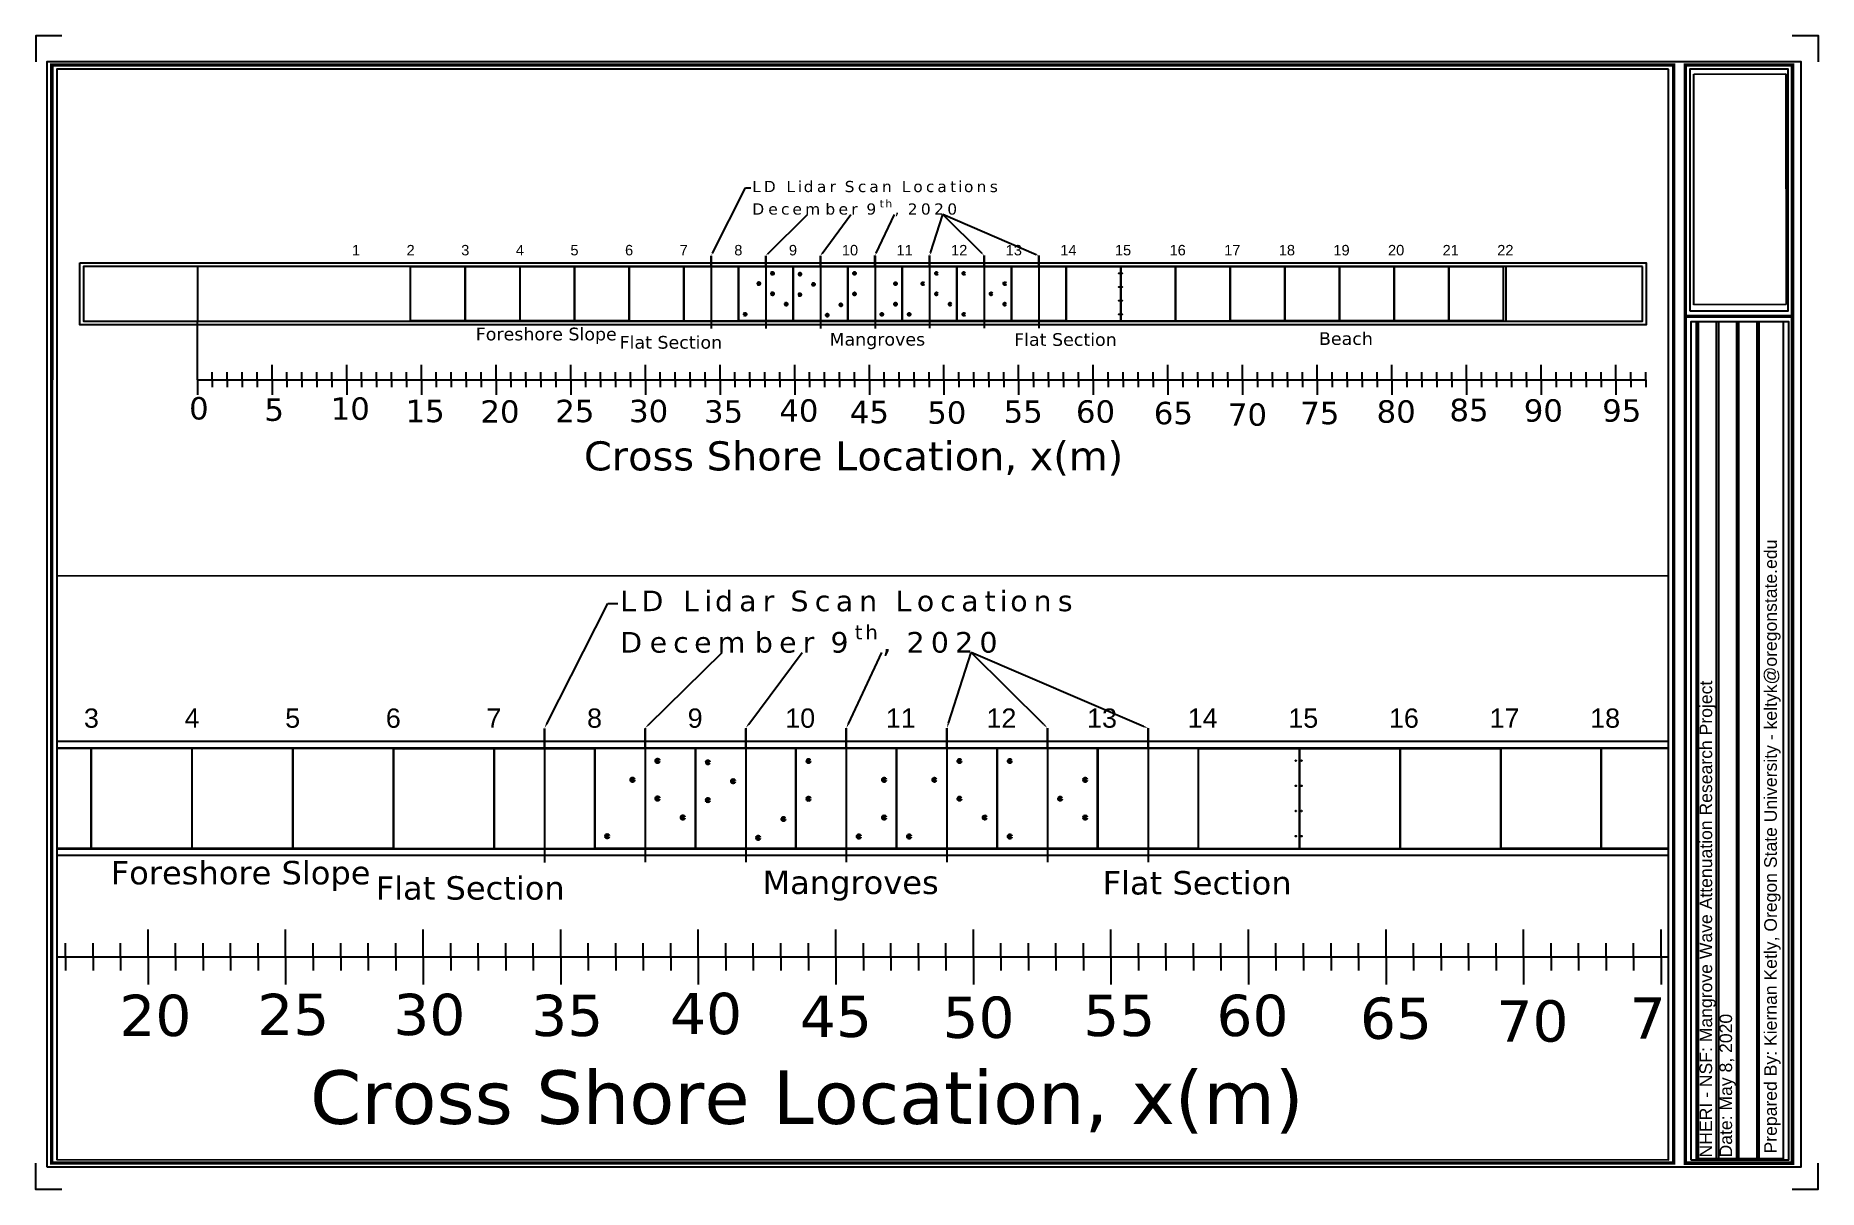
# Paper-space layout 'Lidar locations LD' of a CAD drawing. Header units: feet. Extents: x -9.9 to 37.6, y -9.3 to 21.4.
# The model-space entities are those that its viewports show. They can reach past a viewport. Long polylines and large blocks are cut down to what shows.
import ezdxf
from ezdxf import colors
from ezdxf.entities.mleader import LeaderData, LeaderLine
from ezdxf.math import Vec2, Vec3

# ---------------------------------------------------------------- set-up
doc = ezdxf.new("R2010")
doc.units = ezdxf.units.FT
doc.header["$MEASUREMENT"] = 0
for name, color, linetype in [(').5 layer template', 7, 'Continuous'), ('0.5 m slice', 1, 'Continuous'), ('ATM Mangroves', 3, 'Continuous'), ('Beach Slopes', 80, 'Continuous'), ('BRD', 7, 'Continuous'), ('G-ANNO-NPLT', 40, 'Continuous'), ('G-ANNO-SYMB-NPLT', 11, 'Continuous'), ('No of Bays', 2, 'Continuous'), ('Slabs', 7, 'Continuous'), ('Viewport', 2, 'Continuous')]:
    doc.layers.add(name, color=color, linetype=linetype)
doc.layers.add('Plot View', color=2, linetype='Continuous', plot=False)
doc.styles.add('_ATM-F2', font='arial.ttf')
doc.styles.get("Standard").update_dxf_attribs({"font": 'verdana.ttf'})
picture_1 = doc.add_image_def('image1.jpg', size_in_pixel=(2000, 800))

msp = doc.modelspace()

# ---------------------------------------------------------------- linework, layer by layer
at = {"transparency": 33554687}
for p, q in [((336.9, -632.534), (336.9, -636.191)), ((424.536, -632.534), (424.536, -636.191))]:
    msp.add_line(p, q, dxfattribs=at)
at = {"color": 0, "transparency": 33554687}
for p, q in [((336.9, -640.122), (336.9, -636.191)), ((341.9, -640.122), (341.9, -639.122)), ((346.9, -640.122), (346.9, -639.122)), ((351.9, -640.122), (351.9, -639.122)), ((356.9, -640.122), (356.9, -639.122)), ((361.9, -640.122), (361.9, -639.122)), ((366.9, -640.122), (366.9, -639.122)), ((371.9, -640.122), (371.9, -639.122)), ((376.9, -640.122), (376.9, -639.122)), ((381.9, -640.122), (381.9, -639.122)), ((386.9, -640.122), (386.9, -639.122)), ((391.9, -640.122), (391.9, -639.122)), ((396.9, -640.122), (396.9, -639.122)), ((401.9, -640.122), (401.9, -639.122)), ((406.9, -640.122), (406.9, -639.122)), ((411.9, -640.122), (411.9, -639.122)), ((416.9, -640.122), (416.9, -639.122)), ((421.9, -640.122), (421.9, -639.122)), ((426.9, -640.122), (426.9, -639.122)), ((431.9, -640.122), (431.9, -639.122)), ((336.9, -640.122), (337.9, -640.122)), ((336.9, -640.122), (336.9, -641.122)), ((337.9, -640.122), (337.9, -639.622)), ((337.9, -640.122), (337.9, -640.622)), ((337.9, -640.122), (338.9, -640.122)), ((338.9, -640.122), (338.9, -639.622)), ((338.9, -640.122), (338.9, -640.622)), ((338.9, -640.122), (339.9, -640.122)), ((339.9, -640.122), (339.9, -639.622)), ((339.9, -640.122), (339.9, -640.622)), ((339.9, -640.122), (340.9, -640.122)), ((340.9, -640.122), (340.9, -639.622)), ((340.9, -640.122), (340.9, -640.622)), ((340.9, -640.122), (341.9, -640.122)), ((341.9, -640.122), (342.9, -640.122)), ((341.9, -640.122), (341.9, -641.122)), ((342.9, -640.122), (342.9, -639.622)), ((342.9, -640.122), (342.9, -640.622)), ((342.9, -640.122), (343.9, -640.122)), ((343.9, -640.122), (343.9, -639.622)), ((343.9, -640.122), (343.9, -640.622)), ((343.9, -640.122), (344.9, -640.122)), ((344.9, -640.122), (344.9, -639.622)), ((344.9, -640.122), (344.9, -640.622)), ((344.9, -640.122), (345.9, -640.122)), ((345.9, -640.122), (345.9, -639.622)), ((345.9, -640.122), (345.9, -640.622)), ((345.9, -640.122), (346.9, -640.122)), ((346.9, -640.122), (347.9, -640.122)), ((346.9, -640.122), (346.9, -641.122)), ((347.9, -640.122), (347.9, -639.622)), ((347.9, -640.122), (347.9, -640.622)), ((347.9, -640.122), (348.9, -640.122)), ((348.9, -640.122), (348.9, -639.622)), ((348.9, -640.122), (348.9, -640.622)), ((348.9, -640.122), (349.9, -640.122)), ((349.9, -640.122), (349.9, -639.622)), ((349.9, -640.122), (349.9, -640.622)), ((349.9, -640.122), (350.9, -640.122)), ((350.9, -640.122), (350.9, -639.622)), ((350.9, -640.122), (350.9, -640.622)), ((350.9, -640.122), (351.9, -640.122)), ((351.9, -640.122), (351.9, -641.122)), ((351.9, -640.122), (352.9, -640.122)), ((352.9, -640.122), (352.9, -639.622)), ((352.9, -640.122), (352.9, -640.622)), ((352.9, -640.122), (353.9, -640.122)), ((353.9, -640.122), (353.9, -639.622)), ((353.9, -640.122), (353.9, -640.622)), ((353.9, -640.122), (354.9, -640.122)), ((354.9, -640.122), (354.9, -639.622)), ((354.9, -640.122), (354.9, -640.622)), ((354.9, -640.122), (355.9, -640.122)), ((355.9, -640.122), (355.9, -639.622)), ((355.9, -640.122), (355.9, -640.622)), ((355.9, -640.122), (356.9, -640.122)), ((356.9, -640.122), (357.9, -640.122)), ((356.9, -640.122), (356.9, -641.122)), ((357.9, -640.122), (357.9, -639.622)), ((357.9, -640.122), (357.9, -640.622)), ((357.9, -640.122), (358.9, -640.122)), ((358.9, -640.122), (358.9, -639.622)), ((358.9, -640.122), (358.9, -640.622)), ((358.9, -640.122), (359.9, -640.122)), ((359.9, -640.122), (359.9, -639.622)), ((359.9, -640.122), (359.9, -640.622)), ((359.9, -640.122), (360.9, -640.122)), ((360.9, -640.122), (360.9, -639.622)), ((360.9, -640.122), (360.9, -640.622)), ((360.9, -640.122), (361.9, -640.122)), ((361.9, -640.122), (362.9, -640.122)), ((361.9, -640.122), (361.9, -641.122)), ((362.9, -640.122), (362.9, -639.622)), ((362.9, -640.122), (362.9, -640.622)), ((362.9, -640.122), (363.9, -640.122)), ((363.9, -640.122), (363.9, -639.622)), ((363.9, -640.122), (363.9, -640.622)), ((363.9, -640.122), (364.9, -640.122)), ((364.9, -640.122), (364.9, -639.622)), ((364.9, -640.122), (364.9, -640.622)), ((364.9, -640.122), (365.9, -640.122)), ((365.9, -640.122), (365.9, -639.622)), ((365.9, -640.122), (365.9, -640.622)), ((365.9, -640.122), (366.9, -640.122)), ((366.9, -640.122), (366.9, -641.122)), ((366.9, -640.122), (367.9, -640.122)), ((367.9, -640.122), (367.9, -639.622)), ((367.9, -640.122), (367.9, -640.622)), ((367.9, -640.122), (368.9, -640.122)), ((368.9, -640.122), (368.9, -639.622)), ((368.9, -640.122), (368.9, -640.622)), ((368.9, -640.122), (369.9, -640.122)), ((369.9, -640.122), (369.9, -639.622)), ((369.9, -640.122), (369.9, -640.622)), ((369.9, -640.122), (370.9, -640.122)), ((370.9, -640.122), (370.9, -639.622)), ((370.9, -640.122), (370.9, -640.622)), ((370.9, -640.122), (371.9, -640.122)), ((371.9, -640.122), (372.9, -640.122)), ((371.9, -640.122), (371.9, -641.122)), ((372.9, -640.122), (372.9, -639.622)), ((372.9, -640.122), (372.9, -640.622)), ((372.9, -640.122), (373.9, -640.122)), ((373.9, -640.122), (373.9, -639.622)), ((373.9, -640.122), (373.9, -640.622)), ((373.9, -640.122), (374.9, -640.122)), ((374.9, -640.122), (374.9, -639.622)), ((374.9, -640.122), (374.9, -640.622)), ((374.9, -640.122), (375.9, -640.122)), ((375.9, -640.122), (375.9, -639.622)), ((375.9, -640.122), (375.9, -640.622)), ((375.9, -640.122), (376.9, -640.122)), ((376.9, -640.122), (377.9, -640.122)), ((376.9, -640.122), (376.9, -641.122)), ((377.9, -640.122), (377.9, -639.622)), ((377.9, -640.122), (377.9, -640.622)), ((377.9, -640.122), (378.9, -640.122)), ((378.9, -640.122), (378.9, -639.622)), ((378.9, -640.122), (378.9, -640.622)), ((378.9, -640.122), (379.9, -640.122)), ((379.9, -640.122), (379.9, -639.622)), ((379.9, -640.122), (379.9, -640.622)), ((379.9, -640.122), (380.9, -640.122)), ((380.9, -640.122), (380.9, -639.622)), ((380.9, -640.122), (380.9, -640.622)), ((380.9, -640.122), (381.9, -640.122)), ((381.9, -640.122), (381.9, -641.122)), ((381.9, -640.122), (382.9, -640.122)), ((382.9, -640.122), (382.9, -639.622)), ((382.9, -640.122), (382.9, -640.622)), ((382.9, -640.122), (383.9, -640.122)), ((383.9, -640.122), (383.9, -639.622)), ((383.9, -640.122), (383.9, -640.622)), ((383.9, -640.122), (384.9, -640.122)), ((384.9, -640.122), (384.9, -639.622)), ((384.9, -640.122), (384.9, -640.622)), ((384.9, -640.122), (385.9, -640.122)), ((385.9, -640.122), (385.9, -639.622)), ((385.9, -640.122), (385.9, -640.622)), ((385.9, -640.122), (386.9, -640.122)), ((386.9, -640.122), (387.9, -640.122)), ((386.9, -640.122), (386.9, -641.122)), ((387.9, -640.122), (387.9, -639.622)), ((387.9, -640.122), (387.9, -640.622)), ((387.9, -640.122), (388.9, -640.122)), ((388.9, -640.122), (388.9, -639.622)), ((388.9, -640.122), (388.9, -640.622)), ((388.9, -640.122), (389.9, -640.122)), ((389.9, -640.122), (389.9, -639.622)), ((389.9, -640.122), (389.9, -640.622)), ((389.9, -640.122), (390.9, -640.122)), ((390.9, -640.122), (390.9, -639.622)), ((390.9, -640.122), (390.9, -640.622)), ((390.9, -640.122), (391.9, -640.122)), ((391.9, -640.122), (392.9, -640.122)), ((391.9, -640.122), (391.9, -641.122)), ((392.9, -640.122), (392.9, -639.622)), ((392.9, -640.122), (392.9, -640.622)), ((392.9, -640.122), (393.9, -640.122)), ((393.9, -640.122), (393.9, -639.622)), ((393.9, -640.122), (393.9, -640.622)), ((393.9, -640.122), (394.9, -640.122)), ((394.9, -640.122), (394.9, -639.622)), ((394.9, -640.122), (394.9, -640.622)), ((394.9, -640.122), (395.9, -640.122)), ((395.9, -640.122), (395.9, -639.622)), ((395.9, -640.122), (395.9, -640.622)), ((395.9, -640.122), (396.9, -640.122)), ((396.9, -640.122), (396.9, -641.122)), ((396.9, -640.122), (397.9, -640.122)), ((397.9, -640.122), (397.9, -639.622)), ((397.9, -640.122), (397.9, -640.622)), ((397.9, -640.122), (398.9, -640.122)), ((398.9, -640.122), (398.9, -639.622)), ((398.9, -640.122), (398.9, -640.622)), ((398.9, -640.122), (399.9, -640.122)), ((399.9, -640.122), (399.9, -639.622)), ((399.9, -640.122), (399.9, -640.622)), ((399.9, -640.122), (400.9, -640.122)), ((400.9, -640.122), (400.9, -639.622)), ((400.9, -640.122), (400.9, -640.622)), ((400.9, -640.122), (401.9, -640.122)), ((401.9, -640.122), (402.9, -640.122)), ((401.9, -640.122), (401.9, -641.122)), ((402.9, -640.122), (402.9, -639.622)), ((402.9, -640.122), (402.9, -640.622)), ((402.9, -640.122), (403.9, -640.122)), ((403.9, -640.122), (403.9, -639.622)), ((403.9, -640.122), (403.9, -640.622)), ((403.9, -640.122), (404.9, -640.122)), ((404.9, -640.122), (404.9, -639.622)), ((404.9, -640.122), (404.9, -640.622)), ((404.9, -640.122), (405.9, -640.122)), ((405.9, -640.122), (405.9, -639.622)), ((405.9, -640.122), (405.9, -640.622)), ((405.9, -640.122), (406.9, -640.122)), ((406.9, -640.122), (407.9, -640.122)), ((406.9, -640.122), (406.9, -641.122)), ((407.9, -640.122), (407.9, -639.622)), ((407.9, -640.122), (407.9, -640.622)), ((407.9, -640.122), (408.9, -640.122)), ((408.9, -640.122), (408.9, -639.622)), ((408.9, -640.122), (408.9, -640.622)), ((408.9, -640.122), (409.9, -640.122)), ((409.9, -640.122), (409.9, -639.622)), ((409.9, -640.122), (409.9, -640.622)), ((409.9, -640.122), (410.9, -640.122)), ((410.9, -640.122), (410.9, -639.622)), ((410.9, -640.122), (410.9, -640.622)), ((410.9, -640.122), (411.9, -640.122)), ((411.9, -640.122), (411.9, -641.122)), ((411.9, -640.122), (412.9, -640.122)), ((412.9, -640.122), (412.9, -639.622)), ((412.9, -640.122), (412.9, -640.622)), ((412.9, -640.122), (413.9, -640.122)), ((413.9, -640.122), (413.9, -639.622)), ((413.9, -640.122), (413.9, -640.622)), ((413.9, -640.122), (414.9, -640.122)), ((414.9, -640.122), (414.9, -639.622)), ((414.9, -640.122), (414.9, -640.622)), ((414.9, -640.122), (415.9, -640.122)), ((415.9, -640.122), (415.9, -639.622)), ((415.9, -640.122), (415.9, -640.622)), ((415.9, -640.122), (416.9, -640.122)), ((416.9, -640.122), (417.9, -640.122)), ((416.9, -640.122), (416.9, -641.122)), ((417.9, -640.122), (417.9, -639.622)), ((417.9, -640.122), (417.9, -640.622)), ((417.9, -640.122), (418.9, -640.122)), ((418.9, -640.122), (418.9, -639.622)), ((418.9, -640.122), (418.9, -640.622)), ((418.9, -640.122), (419.9, -640.122)), ((419.9, -640.122), (419.9, -639.622)), ((419.9, -640.122), (419.9, -640.622)), ((419.9, -640.122), (420.9, -640.122)), ((420.9, -640.122), (420.9, -639.622)), ((420.9, -640.122), (420.9, -640.622)), ((420.9, -640.122), (421.9, -640.122)), ((421.9, -640.122), (422.9, -640.122)), ((421.9, -640.122), (421.9, -641.122)), ((422.9, -640.122), (422.9, -639.622)), ((422.9, -640.122), (422.9, -640.622)), ((422.9, -640.122), (423.9, -640.122)), ((423.9, -640.122), (423.9, -639.622)), ((423.9, -640.122), (423.9, -640.622)), ((423.9, -640.122), (424.9, -640.122)), ((424.9, -640.122), (424.9, -639.622)), ((424.9, -640.122), (424.9, -640.622)), ((424.9, -640.122), (425.9, -640.122)), ((425.9, -640.122), (425.9, -639.622)), ((425.9, -640.122), (425.9, -640.622)), ((425.9, -640.122), (426.9, -640.122)), ((426.9, -640.122), (426.9, -641.122)), ((426.9, -640.122), (427.9, -640.122)), ((427.9, -640.122), (427.9, -639.622)), ((427.9, -640.122), (427.9, -640.622)), ((427.9, -640.122), (428.9, -640.122)), ((428.9, -640.122), (428.9, -639.622)), ((428.9, -640.122), (428.9, -640.622)), ((428.9, -640.122), (429.9, -640.122)), ((429.9, -640.122), (429.9, -639.622)), ((429.9, -640.122), (429.9, -640.622)), ((429.9, -640.122), (430.9, -640.122)), ((430.9, -640.122), (430.9, -639.622)), ((430.9, -640.122), (430.9, -640.622)), ((430.9, -640.122), (431.9, -640.122)), ((431.9, -640.122), (432.9, -640.122)), ((431.9, -640.122), (431.9, -641.122)), ((432.9, -640.122), (432.9, -639.622)), ((432.9, -640.122), (432.9, -640.622)), ((432.9, -640.122), (433.9, -640.122)), ((433.9, -640.122), (433.9, -639.622)), ((433.9, -640.122), (433.9, -640.622))]:
    msp.add_line(p, q, dxfattribs=at)
at = {"transparency": 33554687}
for points in [[(329.026, -632.284), (433.929, -632.284), (433.929, -636.441), (329.026, -636.441)], [(433.679, -632.534), (329.276, -632.534), (329.276, -636.191), (433.679, -636.191)]]:
    msp.add_lwpolyline(points, close=True, dxfattribs=at)
at = {"color": 1, "transparency": 33554687}
msp.add_lwpolyline([(373.136, -632.534), (391.415, -632.538), (391.415, -636.195), (373.136, -636.191)], close=True, dxfattribs=at)
at = {"transparency": 33554687}
for centre in [(398.622, -632.991), (398.826, -632.991), (398.622, -633.905), (398.826, -633.905), (398.622, -634.82), (398.826, -634.82), (398.622, -635.734), (398.826, -635.734)]:
    msp.add_circle(centre, 0.0127, dxfattribs=at)
at = {"layer": '0.5 m slice', "color": 1, "transparency": 33554687}
for p, q in [((371.307, -632.545), (371.307, -631.816)), ((371.307, -631.821), (371.307, -636.689)), ((374.965, -631.814), (374.965, -636.682)), ((378.622, -631.814), (378.622, -636.682)), ((378.622, -632.545), (378.622, -631.816)), ((382.276, -632.536), (382.276, -631.807)), ((382.28, -631.814), (382.28, -636.682)), ((385.938, -632.538), (385.938, -631.809)), ((385.938, -631.809), (385.938, -636.678)), ((389.595, -632.538), (389.595, -631.809)), ((389.595, -631.809), (389.595, -636.678)), ((393.253, -632.538), (393.253, -631.809)), ((393.253, -631.809), (393.253, -636.678)), ((374.965, -632.538), (374.965, -631.831))]:
    msp.add_line(p, q, dxfattribs=at)
at = {"layer": '0.5 m slice', "color": 1, "linetype": 'ByBlock', "lineweight": -2, "transparency": 33554687}
for points in [[(375.093, -631.683), (377.768, -629.062)], [(378.731, -631.666), (380.672, -629.062)], [(382.357, -631.646), (383.575, -629.062)], [(385.992, -631.633), (386.814, -629.062)], [(389.466, -631.679), (386.814, -629.062)], [(393.082, -631.749), (386.814, -629.062)]]:
    msp.add_lwpolyline(points, dxfattribs=at)
at = {"layer": '0.5 m slice', "color": 1, "transparency": 33554687}
for points in [[(375.114, -631.705), (374.965, -631.809), (375.072, -631.662)], [(378.755, -631.684), (378.622, -631.809), (378.707, -631.648)], [(382.384, -631.659), (382.28, -631.809), (382.33, -631.634)], [(386.021, -631.643), (385.938, -631.805), (385.964, -631.624)], [(389.487, -631.658), (389.595, -631.805), (389.445, -631.701)], [(393.091, -631.72), (393.253, -631.805), (393.072, -631.777)]]:
    msp.add_solid(points, dxfattribs=at)
at = {"layer": 'ATM Mangroves', "color": 7, "transparency": 33554687}
for p, q in [((376.794, -632.538), (376.794, -632.983)), ((376.794, -636.184), (376.794, -635.739))]:
    msp.add_line(p, q, dxfattribs=at)
for points in [[(373.136, -632.534), (362.147, -632.534), (362.147, -636.184), (373.136, -636.184)], [(391.415, -632.538), (398.751, -632.538), (398.751, -636.191), (391.415, -636.191)]]:
    msp.add_lwpolyline(points, close=True, dxfattribs=at)
at = {"layer": 'ATM Mangroves', "color": 7, "lineweight": 50, "ltscale": 1.5, "transparency": 33554687}
for centre in [(375.418, -632.995), (375.422, -633.002), (377.251, -633.052), (380.908, -633.002), (386.395, -633.002), (388.224, -633.002), (374.504, -633.681), (374.508, -633.688), (378.165, -633.738), (383.652, -633.688), (385.48, -633.688), (390.967, -633.688), (375.418, -634.363), (375.422, -634.371), (377.251, -634.424), (380.908, -634.374), (386.395, -634.371), (390.052, -634.371), (376.333, -635.053), (376.336, -635.06), (379.994, -635.11), (383.652, -635.06), (387.309, -635.06), (390.967, -635.06), (373.589, -635.738), (382.737, -635.746), (384.566, -635.746), (388.224, -635.746), (379.08, -635.796)]:
    msp.add_circle(centre, 0.05, dxfattribs=at)
at = {"layer": 'ATM Mangroves', "color": 7, "transparency": 33554687}
for centre, start, end in [((376.794, -634.362), 89.99826, 90), ((376.794, -634.362), 270, 270.00174), ((380.451, -634.362), 89.99826, 90), ((380.451, -634.362), 270, 270.00174), ((384.109, -634.362), 89.99826, 90), ((384.109, -634.362), 270, 270.00174), ((387.766, -634.362), 89.99826, 90), ((387.766, -634.362), 270, 270.00174)]:
    msp.add_arc(centre, 0.05, start, end, dxfattribs=at)
at = {"layer": 'Beach Slopes', "transparency": 33554687}
msp.add_lwpolyline([(362.147, -636.188), (354.826, -636.177), (354.826, -632.519), (362.147, -632.53)], close=True, dxfattribs=at)
at = {"layer": 'Slabs', "color": 0, "transparency": 33554687}
for points in [[(351.172, -632.536), (354.829, -632.536), (354.829, -636.182), (351.172, -636.182)], [(354.829, -632.536), (358.487, -632.536), (358.487, -636.182), (354.829, -636.182)], [(358.506, -632.538), (362.163, -632.538), (362.163, -636.184), (358.506, -636.184)], [(362.163, -632.538), (365.821, -632.538), (365.821, -636.184), (362.163, -636.184)], [(365.821, -632.545), (369.478, -632.545), (369.478, -636.191), (365.821, -636.191)], [(369.478, -632.545), (373.136, -632.545), (373.136, -636.191), (369.478, -636.191)], [(373.136, -632.538), (376.794, -632.538), (376.794, -636.184), (373.136, -636.184)], [(376.794, -632.538), (380.451, -632.538), (380.451, -636.184), (376.794, -636.184)], [(380.451, -632.538), (384.109, -632.538), (384.109, -636.184), (380.451, -636.184)], [(384.109, -632.538), (387.766, -632.538), (387.766, -636.184), (384.109, -636.184)], [(387.766, -632.538), (391.424, -632.538), (391.424, -636.184), (387.766, -636.184)], [(391.415, -632.538), (395.073, -632.538), (395.073, -636.184), (391.415, -636.184)], [(395.083, -632.545), (398.741, -632.545), (398.741, -636.191), (395.083, -636.191)], [(398.752, -632.549), (402.41, -632.549), (402.41, -636.195), (398.752, -636.195)], [(402.41, -632.549), (406.067, -632.549), (406.067, -636.195), (402.41, -636.195)], [(406.067, -632.538), (409.725, -632.538), (409.725, -636.184), (406.067, -636.184)], [(409.725, -632.538), (413.382, -632.538), (413.382, -636.184), (409.725, -636.184)], [(413.382, -632.538), (417.04, -632.538), (417.04, -636.184), (413.382, -636.184)], [(417.04, -632.538), (420.698, -632.538), (420.698, -636.184), (417.04, -636.184)], [(420.698, -632.538), (424.355, -632.538), (424.355, -636.184), (420.698, -636.184)]]:
    msp.add_lwpolyline(points, close=True, dxfattribs=at)

# ---------------------------------------------------------------- texts
at = {"color": 0, "transparency": 33554687, "char_height": 0.85, "attachment_point": 1}
for s, width, insert in [('Foreshore Slope', 8.92009, (355.542, -636.635)), ('Mangroves', 2.03217, (379.232, -636.987)), ('Flat Section', 14.66845, (391.599, -637.003)), ('Flat Section', 14.66845, (365.174, -637.19))]:
    msp.add_mtext_dynamic_manual_height_columns(s, width=width, gutter_width=1, heights=[0], dxfattribs=dict(at, insert=insert))
at = {"layer": '0.5 m slice', "color": 1, "transparency": 33554687, "attachment_point": 1}
for s, width, insert, char_height in [('{\\C0;0 }', 4.15825, (336.345, -641.282), 1.5), ('{\\C0;5}', 2.95774, (341.389, -641.372), 1.5), ('{\\C0;10}', 2.95774, (345.831, -641.303), 1.5), ('{\\C0;15}', 2.95774, (350.842, -641.463), 1.5), ('{\\C0;20}', 2.95774, (355.855, -641.497), 1.5), ('{\\C0;25}', 2.95774, (360.868, -641.463), 1.5), ('{\\C0;30}', 2.95774, (365.813, -641.463), 1.5), ('{\\C0;35}', 2.95774, (370.826, -641.497), 1.5), ('{\\C0;40}', 2.95774, (375.873, -641.429), 1.5), ('{\\C0;45}', 2.95774, (380.596, -641.532), 1.5), ('{\\C0;50}', 2.95774, (385.778, -641.566), 1.5), ('{\\C0;55}', 2.95774, (390.893, -641.498), 1.5), ('{\\C0;60}', 2.95774, (395.737, -641.498), 1.5), ('{\\C0;80}', 2.95774, (415.873, -641.497), 1.5), ('{\\C0;85}', 2.95774, (420.751, -641.395), 1.5), ('{\\C0;90}', 2.95774, (425.73, -641.429), 1.5), ('{\\C0;95}', 2.95774, (430.98, -641.429), 1.5), ('{\\C0;65}', 2.95774, (400.953, -641.6), 1.5), ('{\\C0;70}', 2.95774, (405.915, -641.7), 1.5), ('{\\C0;75}', 2.95774, (410.759, -641.598), 1.5), ('{\\C0;Cross Shore Location, x(m)}', 46.22334, (362.788, -644.246), 1.94514)]:
    msp.add_mtext_dynamic_manual_height_columns(s, width=width, gutter_width=9.726, heights=[0], dxfattribs=dict(at, insert=insert, char_height=char_height))
at = {"layer": 'Beach Slopes', "color": 0, "transparency": 33554687, "insert": (412.012, -636.939), "char_height": 0.85, "attachment_point": 1}
msp.add_mtext_dynamic_manual_height_columns('Beach', width=6.93141, gutter_width=1, heights=[0], dxfattribs=at)
at = {"layer": 'No of Bays', "color": 0, "transparency": 33554687, "char_height": 3.5, "width": 19.93909, "attachment_point": 1}
for s, insert in [('{\\f@Arial Unicode MS|b0|i0|c0|p34;\\H0.2x;1}', (347.253, -631.094)), ('{\\f@Arial Unicode MS|b0|i0|c0|p34;\\H0.2x;2}', (350.91, -631.094)), ('{\\f@Arial Unicode MS|b0|i0|c0|p34;\\H0.2x;3}', (354.568, -631.094)), ('{\\f@Arial Unicode MS|b0|i0|c0|p34;\\H0.2x;4}', (358.226, -631.094)), ('{\\f@Arial Unicode MS|b0|i0|c0|p34;\\H0.2x;5}', (361.883, -631.094)), ('{\\f@Arial Unicode MS|b0|i0|c0|p34;\\H0.2x;6}', (365.541, -631.094)), ('{\\f@Arial Unicode MS|b0|i0|c0|p34;\\H0.2x;7}', (369.198, -631.094)), ('{\\f@Arial Unicode MS|b0|i0|c0|p34;\\H0.2x;8}', (372.856, -631.094)), ('{\\f@Arial Unicode MS|b0|i0|c0|p34;\\H0.2x;9}', (376.514, -631.094)), ('{\\f@Arial Unicode MS|b0|i0|c0|p34;\\H0.2x;10}', (380.06, -631.094)), ('{\\f@Arial Unicode MS|b0|i0|c0|p34;\\H0.2x;11}', (383.717, -631.094)), ('{\\f@Arial Unicode MS|b0|i0|c0|p34;\\H0.2x;12}', (387.375, -631.094)), ('{\\f@Arial Unicode MS|b0|i0|c0|p34;\\H0.2x;13}', (391.032, -631.094)), ('{\\f@Arial Unicode MS|b0|i0|c0|p34;\\H0.2x;14}', (394.69, -631.094)), ('{\\f@Arial Unicode MS|b0|i0|c0|p34;\\H0.2x;15}', (398.348, -631.094)), ('{\\f@Arial Unicode MS|b0|i0|c0|p34;\\H0.2x;16}', (402.005, -631.094)), ('{\\f@Arial Unicode MS|b0|i0|c0|p34;\\H0.2x;17}', (405.663, -631.094)), ('{\\f@Arial Unicode MS|b0|i0|c0|p34;\\H0.2x;18}', (409.32, -631.094)), ('{\\f@Arial Unicode MS|b0|i0|c0|p34;\\H0.2x;19}', (412.978, -631.094)), ('{\\f@Arial Unicode MS|b0|i0|c0|p34;\\H0.2x;20}', (416.636, -631.094)), ('{\\f@Arial Unicode MS|b0|i0|c0|p34;\\H0.2x;21}', (420.293, -631.094)), ('{\\f@Arial Unicode MS|b0|i0|c0|p34;\\H0.2x;22}', (423.951, -631.094))]:
    msp.add_mtext(s, dxfattribs=dict(at, insert=insert))

# ---------------------------------------------------------------- leaders
at = {"layer": '0.5 m slice', "color": 1, "transparency": 33554687}
ml = msp.add_multileader_mtext('Standard', dxfattribs=at)
ml.set_content('\\A1;{\\T1.35;\\C0;LD Lidar Scan Locations\\PDecember 9\\H0.7x;\\Sth^ ;\\H1.42857x;, 2020}', color=1)
ml.set_leader_properties()
ml.build(insert=Vec2(0, 0))
ml.multileader.update_dxf_attribs({"dogleg_length": 0.36, "arrow_head_size": 0.18})
ctx = ml.context
ctx.base_point, ctx.char_height, ctx.arrow_head_size, ctx.landing_gap_size, ctx.plane_origin = Vec3(373.973, -627.276), 0.75, 0.18, 0.09, Vec3(371.307, -631.812)
notes = []
notes.append((ctx, [(0, (1, 1, 0), (373.613, -627.276), (1, 0), 0.36, [(0, [(371.307, -631.812)], 0, [])])]))
ctx.mtext.insert, ctx.mtext.flow_direction = Vec3(374.063, -626.808), 5
for ctx, leaders in notes:
    for number, flags, end, landing, length, lines in leaders:
        leader = LeaderData()
        leader.index, (leader.has_last_leader_line, leader.has_dogleg_vector, leader.attachment_direction) = number, flags
        leader.last_leader_point, leader.dogleg_vector, leader.dogleg_length = Vec3(end), Vec3(landing), length
        for number, points, colour, breaks in lines:
            line = LeaderLine()
            line.index, line.vertices, line.color, line.breaks = number, Vec3.list(points), colors.encode_raw_color(colour), breaks
            leader.lines.append(line)
        ctx.leaders.append(leader)

psp = doc.layouts.new('Lidar locations LD')

# ---------------------------------------------------------------- linework, layer by layer
at = {"layer": 'BRD', "color": 25, "linetype": 'Continuous', "const_width": 0.0921}
for points in [[(-9.476, -8.623), (33.702, -8.625), (33.703, 20.602), (-9.474, 20.604)], [(36.866, -8.628), (36.867, 20.602), (34.017, 20.602), (34.016, -8.628)]]:
    psp.add_lwpolyline(points, close=True, dxfattribs=at)
at = {"layer": 'BRD', "color": 85}
psp.add_lwpolyline([(33.564, 20.494), (-9.34, 20.495), (-9.341, -8.535), (33.563, -8.537), (33.564, 20.494)], dxfattribs=at)
for points in [[(34.146, 14.055), (34.146, 20.503), (36.74, 20.503), (36.739, 14.055)], [(34.168, -8.546), (34.169, 13.776), (36.763, 13.775), (36.762, -8.546)]]:
    psp.add_lwpolyline(points, close=True, dxfattribs=at)
at = {"layer": 'BRD', "color": 25, "const_width": 0.0921}
psp.add_lwpolyline([(34.016, 13.915), (36.867, 13.915)], dxfattribs=at)
at = {"layer": 'G-ANNO-SYMB-NPLT'}
for points in [[(36.623, 13.775), (36.622, -8.51), (34.308, -8.51), (34.309, 13.776)], [(34.364, -8.51), (34.365, 13.776)], [(34.847, -8.51), (34.848, 13.775)], [(34.903, -8.51), (34.903, 13.775)], [(35.385, -8.51), (35.386, 13.775)], [(35.441, -8.51), (35.442, 13.775)], [(35.924, -8.51), (35.925, 13.775)], [(35.98, -8.51), (35.981, 13.775)]]:
    psp.add_lwpolyline(points, dxfattribs=at)
at = {"layer": 'Plot View', "linetype": 'Continuous'}
for points in [[(-9.205, 21.384), (-9.902, 21.384), (-9.903, 20.686)], [(37.555, 20.685), (37.555, 21.383), (36.857, 21.383)], [(-9.904, -8.626), (-9.904, -9.324), (-9.206, -9.324)], [(36.856, -9.325), (37.554, -9.325), (37.554, -8.627)]]:
    psp.add_lwpolyline(points, dxfattribs=at)
at = {"layer": 'Plot View'}
psp.add_lwpolyline([(-9.61, -8.723), (37.1, -8.725), (37.101, 20.689), (-9.609, 20.69)], close=True, dxfattribs=at)

# ---------------------------------------------------------------- texts
at = {"layer": 'G-ANNO-NPLT', "color": 18, "true_color": 0x000000, "char_height": 0.335, "attachment_point": 7, "rotation": 89.9979, "style": '_ATM-F2'}
for s, insert, width in [('Prepared By: Kiernan Ketly, Oregon State University - keltyk@oregonstate.edu', (36.551, -8.371), 22.25217), ('NHERI - NSF: Mangrove Wave Attenuation Research Project', (34.828, -8.477), 13.97968), ('Date: May 8, 2020', (35.359, -8.477), 13.97968)]:
    psp.add_mtext(s, dxfattribs=dict(at, insert=insert, width=width))

# ---------------------------------------------------------------- pictures from other files: only their frames are drawn
at = {"layer": 'Viewport'}
image = psp.add_image(picture_1, insert=(36.701, 14.225), size_in_units=(6.141, 2.457), rotation=90.0728, dxfattribs=at)
image.dxf.flags = 7

# ---------------------------------------------------------------- viewports
at = {"layer": ').5 layer template', "transparency": 33554687, "view_target_point": (99.702, -486.226)}
psp.add_viewport(center=(12.111, 13.748), size=(42.905, 13.49104), view_center_point=(281.746, -150.065), view_height=33.93783, dxfattribs=at)
psp.add_viewport(center=(12.111, -0.766), size=(42.905, 15.53781), view_center_point=(283.17, -150.658), view_height=21.21603, status=3, dxfattribs=at)

doc.saveas('drawing.dxf')
